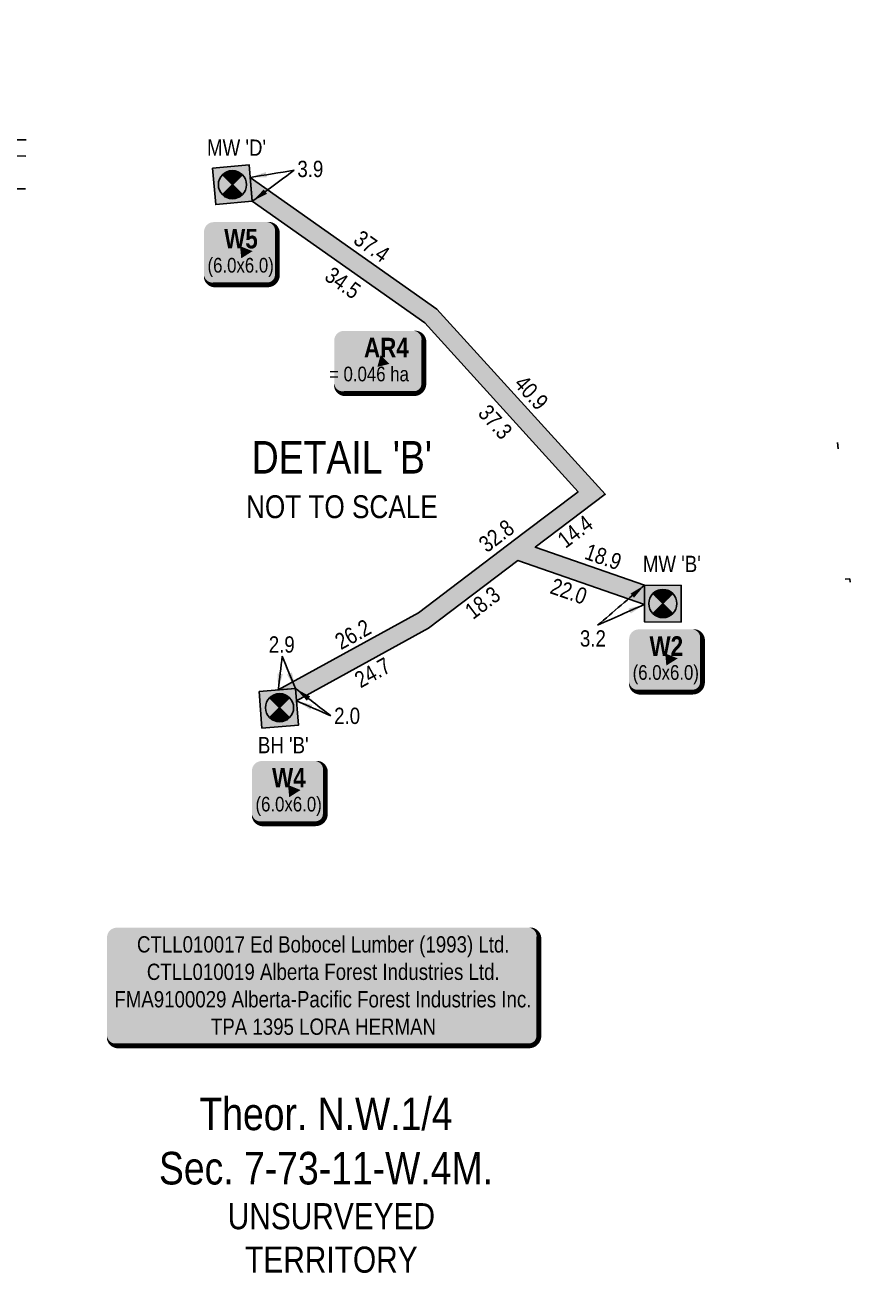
# Model space of a CAD drawing. Extents: x 454725 to 458590, y 6129211 to 6130225.
# Drawn here: x 455736 to 456242, y 6129450 to 6130216 of the extents above; entities that cross this region are included whole.
import ezdxf

# ---------------------------------------------------------------- set-up
doc = ezdxf.new("R2010")
doc.units = 0
doc.header["$LTSCALE"] = 5
doc.linetypes.add('foc-UNSURVEYED', pattern=[12.5, 10, -2.5])
for name, color, linetype in [('C-SYMBOL', 7, 'Continuous'), ('DETAIL-T', 7, 'Continuous'), ('L-SECLBL', 7, 'Continuous'), ('L-UNS-T', 3, 'Continuous'), ('L-USEC', 7, 'foc-UNSURVEYED'), ('P-TEMP-BLOCKS', 250, 'Continuous'), ('P-TEMP-BLUE', 146, 'Continuous'), ('P-TEMP-BLUE-T', 146, 'Continuous')]:
    doc.layers.add(name, color=color, linetype=linetype)
doc.layers.add('P-TEMP-BLUE-H', color=7, linetype='Continuous', true_color=0x99e6ff)
doc.styles.add('175L', font='ARIALN.TTF', dxfattribs={"height": 20})
doc.styles.add('80', font='ARIALN.TTF', dxfattribs={"height": 10})
doc.styles.add('80CG', font='ARIALN.TTF', dxfattribs={"height": 10})
doc.styles.add('80L', font='ARIALN.TTF', dxfattribs={"height": 10})
doc.styles.add('BOLD', font='ARIALNB.TTF')
doc.dimstyles.new('Compass 5 000', dxfattribs={"dimscale": 5, "dimtxt": 9, "dimasz": 2, "dimexe": 0.2, "dimexo": 0.0625, "dimgap": 0.5, "dimtad": 0, "dimtih": 1, "dimtoh": 1, "dimzin": 0, "dimdsep": 46, "dimtxsty": '80CG', "dimcen": 0.1, "dimse1": 1, "dimse2": 1, "dimclrd": 256, "dimclrt": 256, "dimaunit": 1, "dimadec": 4, "dimazin": 0, "dimtfac": 0.06, "dimtofl": 0, "dimtmove": 0, "dimatfit": 1, "dimfxl": 0.2, "dimtolj": 1, "dimtzin": 0, "dimlwd": -1, "dimarcsym": 0})

# ---------------------------------------------------------------- blocks, each defined once
blk = doc.blocks.new('*U446')
h = blk.add_hatch(color=255)
edge = h.paths.add_edge_path()
edge.add_line((-126.5, -37), (126.5, -37))
edge.add_arc((126.5, -31), 6, 270, 360)
edge.add_line((132.5, -31), (132.5, 29.5))
edge.add_arc((126.5, 29.5), 6, 0, 90)
edge.add_line((126.5, 35.5), (-126.5, 35.5))
edge.add_arc((-126.5, 29.5), 6, 90, 180)
edge.add_line((-132.5, 29.5), (-132.5, -31))
edge.add_arc((-126.5, -31), 6, 180, 270)
at = {"color": 44, "flags": 128}
blk.add_lwpolyline([(-126.5, -37, 3, 3, 0), (126.5, -37, 3, 3, 0.414213562373095), (132.5, -31, 3, 3, 0), (132.5, 29.5, 3, 0, 0.414213562373095), (126.5, 35.5, 0, 0, 0), (-126.5, 35.5, 0, 0, 0.414213562373095), (-132.5, 29.5, 0, 0, 0), (-132.5, -31, 0, 3, 0.414213562373095)], format="xyseb", close=True, dxfattribs=at)
at = {"color": 44, "style": '80'}
blk.add_attdef('ENTER_TEXT_001', (-35.98567530695772, -4.996589358799454), '', height=10, dxfattribs=at)
blk = doc.blocks.new('*X372')
at = {"color": 0}
for p, q in [((102.1191798644287, -2061.562499979055), (108.8097175292317, -2061.562499977683)), ((102.1784354255079, -2061.718749979043), (108.7504619709123, -2061.718749977695)), ((102.2878621285118, -2061.40624997902), (108.6410352650845, -2061.406249977717)), ((102.3346854254759, -2061.874999979011), (108.5942119708803, -2061.874999977727)), ((102.4741723273316, -2061.249999978982), (108.4547250662005, -2061.249999977756)), ((102.4909354254438, -2062.031249978979), (108.4379619708482, -2062.031249977759)), ((102.6471854254118, -2062.187499978947), (108.2817119708161, -2062.187499977791)), ((102.6816488152516, -2061.09374997894), (108.2472485782165, -2061.093749977798)), ((102.8034354253797, -2062.343749978915), (108.1254619707841, -2062.343749977823)), ((102.9154548814566, -2060.937499978892), (108.0134425119474, -2060.937499977846)), ((102.9596854253477, -2062.499999978882), (107.969211970752, -2062.499999977855)), ((103.1159354253157, -2062.656249978851), (107.81296197072, -2062.656249977887)), ((103.1836734699236, -2060.781249978837), (107.7452239234163, -2060.781249977901)), ((103.2721854252836, -2062.812499978818), (107.6567119706879, -2062.812499977919)), ((103.4284354252516, -2062.968749978786), (107.5004619706559, -2062.968749977952)), ((103.5003525496226, -2060.624999978772), (107.4285448436532, -2060.624999977966)), ((103.5846854252195, -2063.124999978754), (107.3442119706238, -2063.124999977983)), ((103.7409354251875, -2063.281249978722), (107.1879619705918, -2063.281249978015)), ((103.8945494675147, -2060.468749978691), (107.034347925697, -2060.468749978047)), ((103.8971854251554, -2063.43749997869), (107.0317119705597, -2063.437499978048)), ((104.0534354251234, -2063.593749978658), (106.8754619705277, -2063.593749978079)), ((104.2096854250913, -2063.749999978626), (106.7192119704956, -2063.749999978112)), ((104.3659354250593, -2063.906249978594), (106.5629619704635, -2063.906249978143)), ((104.4531795042804, -2060.312499978576), (106.4757178888672, -2060.312499978162)), ((104.5221854250272, -2064.062499978562), (106.4067119704315, -2064.062499978176)), ((104.6784354249952, -2064.21874997853), (106.2504619703994, -2064.218749978208)), ((102.1094049487953, -2068.437499979057), (108.8194924476853, -2068.437499977681)), ((102.1879619695661, -2068.281249979041), (108.7409354241622, -2068.281249977697)), ((102.3442119695982, -2068.124999979009), (108.5846854241942, -2068.124999977729)), ((102.5004619696302, -2067.968749978977), (108.4284354242263, -2067.968749977761)), ((102.6567119696623, -2067.812499978945), (108.2721854242583, -2067.812499977793)), ((102.8129619696943, -2067.656249978913), (108.1159354242903, -2067.656249977825)), ((102.9692119697264, -2067.499999978881), (107.9596854243224, -2067.499999977857)), ((103.1254619697584, -2067.343749978849), (107.8034354243544, -2067.343749977889)), ((103.2817119697905, -2067.187499978817), (107.6471854243865, -2067.187499977921)), ((103.4379619698225, -2067.031249978785), (107.4909354244185, -2067.031249977953)), ((103.5942119698546, -2066.874999978752), (107.3346854244505, -2066.874999977985)), ((103.7504619698866, -2066.718749978721), (107.1784354244826, -2066.718749978017)), ((103.9067119699187, -2066.562499978688), (107.0221854245146, -2066.562499978049)), ((104.0629619699507, -2066.406249978656), (106.8659354245467, -2066.406249978081)), ((104.2192119699828, -2066.249999978624), (106.7096854245787, -2066.249999978113)), ((104.3754619700148, -2066.093749978592), (106.5534354246107, -2066.093749978145)), ((104.5317119700469, -2065.93749997856), (106.3971854246428, -2065.937499978178)), ((104.6879619700789, -2065.781249978528), (106.2409354246748, -2065.781249978209)), ((104.8346854249632, -2064.374999978498), (106.0942119703674, -2064.37499997824)), ((104.844211970111, -2065.624999978496), (106.0846854247069, -2065.624999978242)), ((104.9909354249311, -2064.531249978466), (105.9379619703353, -2064.531249978272)), ((105.000461970143, -2065.468749978464), (105.9284354247389, -2065.468749978274)), ((105.1471854248991, -2064.687499978434), (105.7817119703033, -2064.687499978304)), ((105.1567119701751, -2065.312499978432), (105.7721854247709, -2065.312499978306)), ((105.303435424867, -2064.843749978402), (105.6254619702712, -2064.843749978336)), ((105.3129619702071, -2065.1562499784), (105.615935424803, -2065.156249978338)), ((102.2771027379302, -2068.593749979023), (108.6517946586145, -2068.593749977715)), ((102.4622491952518, -2068.749999978985), (108.4666482013569, -2068.749999977753)), ((102.6683082661785, -2068.906249978942), (108.2605891304943, -2068.906249977796)), ((102.9003167494299, -2069.062499978895), (108.028580647307, -2069.062499977843)), ((103.1661197702906, -2069.21874997884), (107.7627776265104, -2069.218749977897)), ((103.479245699491, -2069.374999978776), (107.4496516973741, -2069.374999977962)), ((103.867289374156, -2069.531249978696), (107.0616080227732, -2069.531249978041)), ((104.4099456200539, -2069.687499978585), (106.5189517769394, -2069.687499978153))]:
    blk.add_line(p, q, dxfattribs=at)
blk = doc.blocks.new('Pile')
h = blk.add_hatch(color=255)
h.dxf.hatch_style = 1
edge = h.paths.add_edge_path()
edge.add_arc((0, 0), 0.8680000000000002, 0, 360)
at = {"color": 224}
for p, q in [((0.5430580079482752, -0.543058007951231), (-0.5430580079519132, 0.543058007951231)), ((-0.5430580079519132, -0.543058007951231), (0.5430580079482752, 0.543058007951231))]:
    blk.add_line(p, q, dxfattribs=at)
blk.add_circle((0, 0), 0.7680000000000002, dxfattribs=at)
at = {"color": 224, "xscale": 0.16, "yscale": 0.16, "zscale": 0.16}
blk.add_blockref('*X372', (-16.87431179160922, 330.4007621201715), dxfattribs=at)
blk = doc.blocks.new('*U378')
at = {"true_color": 0x99e6ff}
h = blk.add_hatch(color=141, dxfattribs=at)
edge = h.paths.add_edge_path()
edge.add_line((-21.49999999999998, -20), (21.49999999999998, -20))
edge.add_arc((21.49999999999998, -14), 6, 270, 360)
edge.add_line((27.49999999999998, -14), (27.49999999999998, 12.5))
edge.add_arc((21.49999999999998, 12.5), 6, 0, 90)
edge.add_line((21.49999999999998, 18.5), (-21.49999999999998, 18.5))
edge.add_arc((-21.49999999999998, 12.5), 6, 90, 180)
edge.add_line((-27.49999999999998, 12.5), (-27.49999999999998, -14))
edge.add_arc((-21.49999999999998, -14), 6, 180, 270)
at = {"color": 250, "flags": 128}
blk.add_lwpolyline([(-21.49999999999998, -20, 3, 3, 0), (21.49999999999998, -20, 3, 3, 0.414213562373095), (27.49999999999998, -14, 3, 3, 0), (27.49999999999998, 12.5, 3, 0, 0.414213562373095), (21.49999999999998, 18.5, 0, 0, 0), (-21.49999999999998, 18.5, 0, 0, 0.414213562373095), (-27.49999999999998, 12.5, 0, 0, 0), (-27.49999999999998, -14, 0, 3, 0.414213562373095)], format="xyseb", close=True, dxfattribs=at)
at = {"flags": 128}
blk.add_lwpolyline([(6.420677714987832, -1.747396064805148, 0, 7.499999999999998, 0), (-3.398394867633905e-15, 0, 0, 0, 0)], format="xyseb", dxfattribs=at)
at = {"color": 250}
for tag, p, height, style in [('TEMP_AREA_W1_001', (-9.212824010914055, 2.244292974654144), 12, 'BOLD'), ('ENTER_TEXT_001', (-30.65893587994544, -12.47010782646594), 9, '80')]:
    blk.add_attdef(tag, p, '', height=height, dxfattribs=dict(at, style=style))
blk = doc.blocks.new('*U461')
at = {"true_color": 0x99e6ff}
h = blk.add_hatch(color=141, dxfattribs=at)
edge = h.paths.add_edge_path()
edge.add_line((-16.49999999999998, -20), (16.49999999999998, -20))
edge.add_arc((16.49999999999998, -14), 6, 270, 360)
edge.add_line((22.49999999999998, -14), (22.49999999999998, 12.5))
edge.add_arc((16.49999999999998, 12.5), 6, 0, 90)
edge.add_line((16.49999999999998, 18.5), (-16.49999999999998, 18.5))
edge.add_arc((-16.49999999999998, 12.5), 6, 90, 180)
edge.add_line((-22.49999999999998, 12.5), (-22.49999999999998, -14))
edge.add_arc((-16.49999999999998, -14), 6, 180, 270)
at = {"color": 250, "flags": 128}
blk.add_lwpolyline([(-16.49999999999998, -20, 3, 3, 0), (16.49999999999998, -20, 3, 3, 0.414213562373095), (22.49999999999998, -14, 3, 3, 0), (22.49999999999998, 12.5, 3, 0, 0.414213562373095), (16.49999999999998, 18.5, 0, 0, 0), (-16.49999999999998, 18.5, 0, 0, 0.414213562373095), (-22.49999999999998, 12.5, 0, 0, 0), (-22.49999999999998, -14, 0, 3, 0.414213562373095)], format="xyseb", close=True, dxfattribs=at)
at = {"flags": 128}
blk.add_lwpolyline([(7.327024606412458, 0.6855092599296047, 0, 7.499999999999999, 0), (-3.398394867633905e-15, 0, 0, 0, 0)], format="xyseb", dxfattribs=at)
at = {"color": 250}
for tag, p, height, style in [('TEMP_AREA_W1_001', (-9.212824010914055, 2.244292974654144), 12, 'BOLD'), ('ENTER_TEXT_001', (-30.65893587994544, -12.47010782646594), 9, '80')]:
    blk.add_attdef(tag, p, '', height=height, dxfattribs=dict(at, style=style))

msp = doc.modelspace()

# ---------------------------------------------------------------- hatches: boundary and pattern name
at = {"layer": 'P-TEMP-BLUE-H'}
h = msp.add_hatch(color=256, dxfattribs=at)
h.dxf.hatch_style = 1
h.paths.add_polyline_path([(455850.9358188359, 6130128.239136956), (455873.3374522795, 6130130.222561216), (455875.3208765396, 6130107.820927772), (455852.9192430981, 6130105.837503511)])
h = msp.add_hatch(color=256, dxfattribs=at)
h.dxf.hatch_style = 1
h.paths.add_polyline_path([(455875.3208765396, 6130107.820927772), (455981.1127577805, 6130033.214628892), (456075.205067507, 6129929.609833005), (456042.1189749488, 6129904.544455745), (455977.292546765, 6129855.433220395), (455891.1966829209, 6129807.992803331), (455901.8883346646, 6129808.846969398), (455902.4853287308, 6129801.374356176), (455983.43308041, 6129845.978067993), (456038.1288158319, 6129887.414488455), (456115.9080096684, 6129860.484101554), (456115.9962889111, 6129872.353116859), (456048.909160275, 6129895.581466769), (456091.7935168334, 6129928.069817387), (455988.6047514389, 6130041.690696798), (455874.0214822222, 6130122.496837392)])
h = msp.add_hatch(color=256, dxfattribs=at)
h.dxf.hatch_style = 1
h.paths.add_polyline_path([(456115.9962889111, 6129872.353116859), (456138.4849343754, 6129872.185851036), (456138.3176685539, 6129849.697205569), (456115.8290230893, 6129849.864471392)])
h = msp.add_hatch(color=256, dxfattribs=at)
h.dxf.hatch_style = 1
h.paths.add_polyline_path([(455879.4704949943, 6129807.055987199), (455901.8883346646, 6129808.846969398), (455903.6793168647, 6129786.429129711), (455881.2614771954, 6129784.638147512)])

# ---------------------------------------------------------------- linework, layer by layer
at = {"layer": 'L-USEC', "flags": 128}
for points in [[(455736.4989062605, 6130135.518200977), (455656.6564856682, 6130136.230331275), (455657.4563444255, 6130216.027860699)], [(455666.810667735, 6130146.193408018), (455736.599664224, 6130145.570785873)], [(455736.2971993884, 6130115.393980674), (455656.4556533293, 6130116.101636062)]]:
    msp.add_lwpolyline(points, dxfattribs=at)
at = {"layer": 'P-TEMP-BLUE'}
for p, q in [((456234.3791057637, 6129959.78879853), (456234.7256109149, 6129955.875222631)), ((456238.9591592833, 6129875.921056113), (456241.810266415, 6129876.148833731)), ((456241.810266415, 6129876.148833731), (456241.9694648326, 6129874.156136871))]:
    msp.add_line(p, q, dxfattribs=at)
for points in [[(455850.9358188359, 6130128.239136956), (455873.3374522795, 6130130.222561216), (455875.3208765396, 6130107.820927772), (455852.9192430981, 6130105.837503511)], [(455875.3208765396, 6130107.820927772), (455981.1127577805, 6130033.214628892), (456075.205067507, 6129929.609833005), (456042.1189749488, 6129904.544455745), (455977.292546765, 6129855.433220395), (455891.1966829209, 6129807.992803331), (455901.8883346646, 6129808.846969398), (455902.4853287308, 6129801.374356176), (455983.43308041, 6129845.978067993), (456038.1288158319, 6129887.414488455), (456115.9080096684, 6129860.484101554), (456115.9962889111, 6129872.353116859), (456048.909160275, 6129895.581466769), (456091.7935168334, 6129928.069817387), (455988.6047514389, 6130041.690696798), (455874.0214822222, 6130122.496837392)], [(456115.9962889111, 6129872.353116859), (456138.4849343754, 6129872.185851036), (456138.3176685539, 6129849.697205569), (456115.8290230893, 6129849.864471392)], [(455879.4704949943, 6129807.055987199), (455901.8883346646, 6129808.846969398), (455903.6793168647, 6129786.429129711), (455881.2614771954, 6129784.638147512)]]:
    msp.add_lwpolyline(points, close=True, dxfattribs=at)

# ---------------------------------------------------------------- block references
at = {"xscale": 11.24463374999999, "yscale": 11.24463374999999, "zscale": 11.24463374999999}
for p in [(455863.1283476876, 6130118.030032366), (456127.1569787315, 6129861.025161214), (455892.0453338342, 6129797.142180575)]:
    msp.add_blockref('Pile', p, dxfattribs=at)
at = {"layer": 'L-SECLBL'}
ref = msp.add_blockref('*U446', (455918.6417110753, 6129626.670633813), dxfattribs=dict(at, xscale=0.9995229999999999, yscale=0.9995229999999999, zscale=0.9995229999999999))
ref.add_attrib('ENTER_TEXT_001', 'CTLL010017 Ed Bobocel Lumber (1993) Ltd.', (455804.596545857, 6129646.920178902), dxfattribs={"layer": '0', "color": 44, "height": 9.995229999999987, "style": '80'})
ref.add_attrib('ENTER_TEXT_002', 'CTLL010019 Alberta Forest Industries Ltd.', (455810.6475462834, 6129630.08419349), dxfattribs={"layer": '0', "color": 44, "height": 9.995229999999987, "style": '80'})
ref.add_attrib('ENTER_TEXT_003', 'FMA9100029 Alberta-Pacific Forest Industries Inc.', (455790.7184485412, 6129613.255026108), dxfattribs={"layer": '0', "color": 44, "height": 9.995229999999987, "style": '80'})
ref.add_attrib('ENTER_TEXT_004', 'TPA 1395 LORA HERMAN', (455849.9398453898, 6129596.419040696), dxfattribs={"layer": '0', "color": 44, "height": 9.995229999999987, "style": '80'})
at = {"layer": 'P-TEMP-BLOCKS'}
ref = msp.add_blockref('*U461', (455868.1825820879, 6130076.572522724), dxfattribs=dict(at, xscale=0.9995229999999999, yscale=0.9995229999999999, zscale=0.9995229999999999))
ref.add_attrib('TEMP_AREA_W1_001', 'W5', (455858.0659911779, 6130078.938469687), dxfattribs={"layer": '0', "color": 250, "height": 11.99427599999999, "style": 'BOLD'})
ref.add_attrib('ENTER_TEXT_001', '(6.0x6.0)', (455847.8501979511, 6130064.108363138), dxfattribs={"layer": '0', "color": 250, "height": 8.99570699999999, "style": '80'})
at = {"layer": 'P-TEMP-BLOCKS', "xscale": 0.9995229999999999, "yscale": 0.9995229999999999, "zscale": 0.9995229999999999}
msp.add_blockref('*U378', (455953.0411736767, 6130009.836454965), dxfattribs=at).add_auto_attribs({'TEMP_AREA_W1_001': 'AR4', 'ENTER_TEXT_001': '= 0.046 ha'})
at = {"layer": 'P-TEMP-BLOCKS'}
ref = msp.add_blockref('*U461', (456128.9485270436, 6129826.699177827), dxfattribs=dict(at, xscale=0.9995229999999999, yscale=0.9995229999999999, zscale=0.9995229999999999))
ref.add_attrib('TEMP_AREA_W1_001', 'W2', (456118.9669331009, 6129828.942400273), dxfattribs={"layer": '0', "color": 250, "height": 11.99427599999999, "style": 'BOLD'})
ref.add_attrib('ENTER_TEXT_001', '(6.0x6.0)', (456108.6161429069, 6129814.23501824), dxfattribs={"layer": '0', "color": 250, "height": 8.99570699999999, "style": '80'})

# ---------------------------------------------------------------- texts
at = {"color": 224, "char_height": 9.995229999999998, "attachment_point": 1, "rotation": 359.90577626585593, "style": '80L', "bg_fill": 3, "box_fill_scale": 1.15, "bg_fill_color": 256, "bg_fill_transparency": 0}
for s, width, insert in [("MW 'D'", 35.71733396439289, (455847.5750430262, 6130145.798948459)), ("BH 'B'", 30.64472064924967, (455878.7716847889, 6129779.168559614))]:
    msp.add_mtext_dynamic_manual_height_columns(s, width=width, gutter_width=112.496425408449, heights=[0], dxfattribs=dict(at, insert=insert))
at = {"layer": 'C-SYMBOL', "color": 3, "insert": (455920.5028676304, 6129557.918358193), "char_height": 19.99045999999998, "width": 368.3836105295423, "attachment_point": 2, "style": '175L'}
msp.add_mtext('Theor. N.W.1/4\\PSec. 7-73-11-W.4M.', dxfattribs=at)
at = {"layer": 'DETAIL-T', "color": 3, "insert": (455930.2654190715, 6129937.011797365), "char_height": 19.99046, "width": 116.9191006545703, "attachment_point": 5, "style": '80CG'}
msp.add_mtext("DETAIL 'B'\\P{\\H0.7x;NOT TO SCALE}", dxfattribs=at)
at = {"layer": 'L-UNS-T', "color": 3, "insert": (455923.8301576015, 6129471.694242429), "char_height": 15.99236799999998, "attachment_point": 5, "style": '80L'}
msp.add_mtext_dynamic_manual_height_columns('UNSURVEYED TERRITORY', width=126.353452345757, gutter_width=47.47734249999994, heights=[0], dxfattribs=at)
at = {"layer": 'P-TEMP-BLUE-T', "style": '80L'}
for s, p in [('3.9', (455902.9605302907, 6130122.711378325)), ('3.2', (456076.2917041014, 6129834.618384857)), ('2.9', (455885.4158088209, 6129830.908459232)), ('2.0', (455925.5158086484, 6129787.138242109))]:
    msp.add_text(s, height=9.99523, dxfattribs=at).set_placement(p)
for s, rotation, p in [('37.4', 324.8078351790737, (455936.6264119478, 6130082.569446502)), ('34.5', 324.8078351790737, (455918.9200892588, 6130060.131420579)), ('40.9', 312.2452541573029, (456035.3274334615, 6129995.367006822)), ('37.3', 312.2452541573029, (456013.1945400905, 6129977.353361245)), ('14.4', 37.14685792083239, (456067.4737681464, 6129894.522663599)), ('32.8', 37.14685793099948, (456019.1818173037, 6129891.859504589)), ('18.9', 340.9020218866038, (456078.4479055303, 6129888.65243899)), ('22.0', 340.9020218868806, (456057.2683954145, 6129867.520658261)), ('18.3', 37.14685792011259, (456010.6886022947, 6129850.859239989)), ('26.2', 28.85557904307115, (455929.7048527117, 6129832.386384566)), ('24.7', 28.85557904307115, (455941.7561717129, 6129808.929552593))]:
    msp.add_text(s, height=9.99523, rotation=rotation, dxfattribs=at).set_placement(p)

# ---------------------------------------------------------------- leaders
at = {"layer": 'P-TEMP-BLUE-T', "path_type": 1}
for points in [[(455874.0214822222, 6130122.496837392), (455901.0473301018, 6130126.907319714)], [(455875.3208765396, 6130107.820927772), (455901.0473301018, 6130126.907319714)], [(456115.9962889111, 6129872.353116859), (456087.1205042861, 6129847.736554172)], [(456115.9080096684, 6129860.484101554), (456087.1205042861, 6129847.736554172)], [(455891.1966829209, 6129807.992803331), (455893.7242054228, 6129828.727987887)], [(455901.8883346646, 6129808.846969398), (455893.7242054228, 6129828.727987887)], [(455901.8883346646, 6129808.846969398), (455923.5839467953, 6129792.08581332)], [(455902.4853287308, 6129801.374356176), (455923.5839467953, 6129792.08581332)]]:
    msp.add_leader(points, dimstyle='Compass 5 000', override={"dimgap": 0.5, "dimtad": 0}, dxfattribs=at)

# ---------------------------------------------------------------- next in the draw order: block references
at = {"layer": 'P-TEMP-BLOCKS'}
ref = msp.add_blockref('*U461', (455897.6129453449, 6129745.924634547), dxfattribs=dict(at, xscale=0.9995229999999999, yscale=0.9995229999999999, zscale=0.9995229999999999))
ref.add_attrib('TEMP_AREA_W1_001', 'W4', (455887.4472646287, 6129748.167856993), dxfattribs={"layer": '0', "color": 250, "height": 11.99427599999999, "style": 'BOLD'})
ref.add_attrib('ENTER_TEXT_001', '(6.0x6.0)', (455877.2805612081, 6129733.460474961), dxfattribs={"layer": '0', "color": 250, "height": 8.99570699999999, "style": '80'})

# ---------------------------------------------------------------- next in the draw order: texts
at = {"color": 224, "insert": (456114.8860973159, 6129890.406571644), "char_height": 9.995229999999998, "attachment_point": 1, "rotation": 359.90577626585593, "style": '80L', "bg_fill": 3, "box_fill_scale": 1.15, "bg_fill_color": 256, "bg_fill_transparency": 0}
msp.add_mtext_dynamic_manual_height_columns("MW 'B'", width=35.71733396439289, gutter_width=112.496425408449, heights=[0], dxfattribs=at)

doc.saveas('drawing.dxf')
